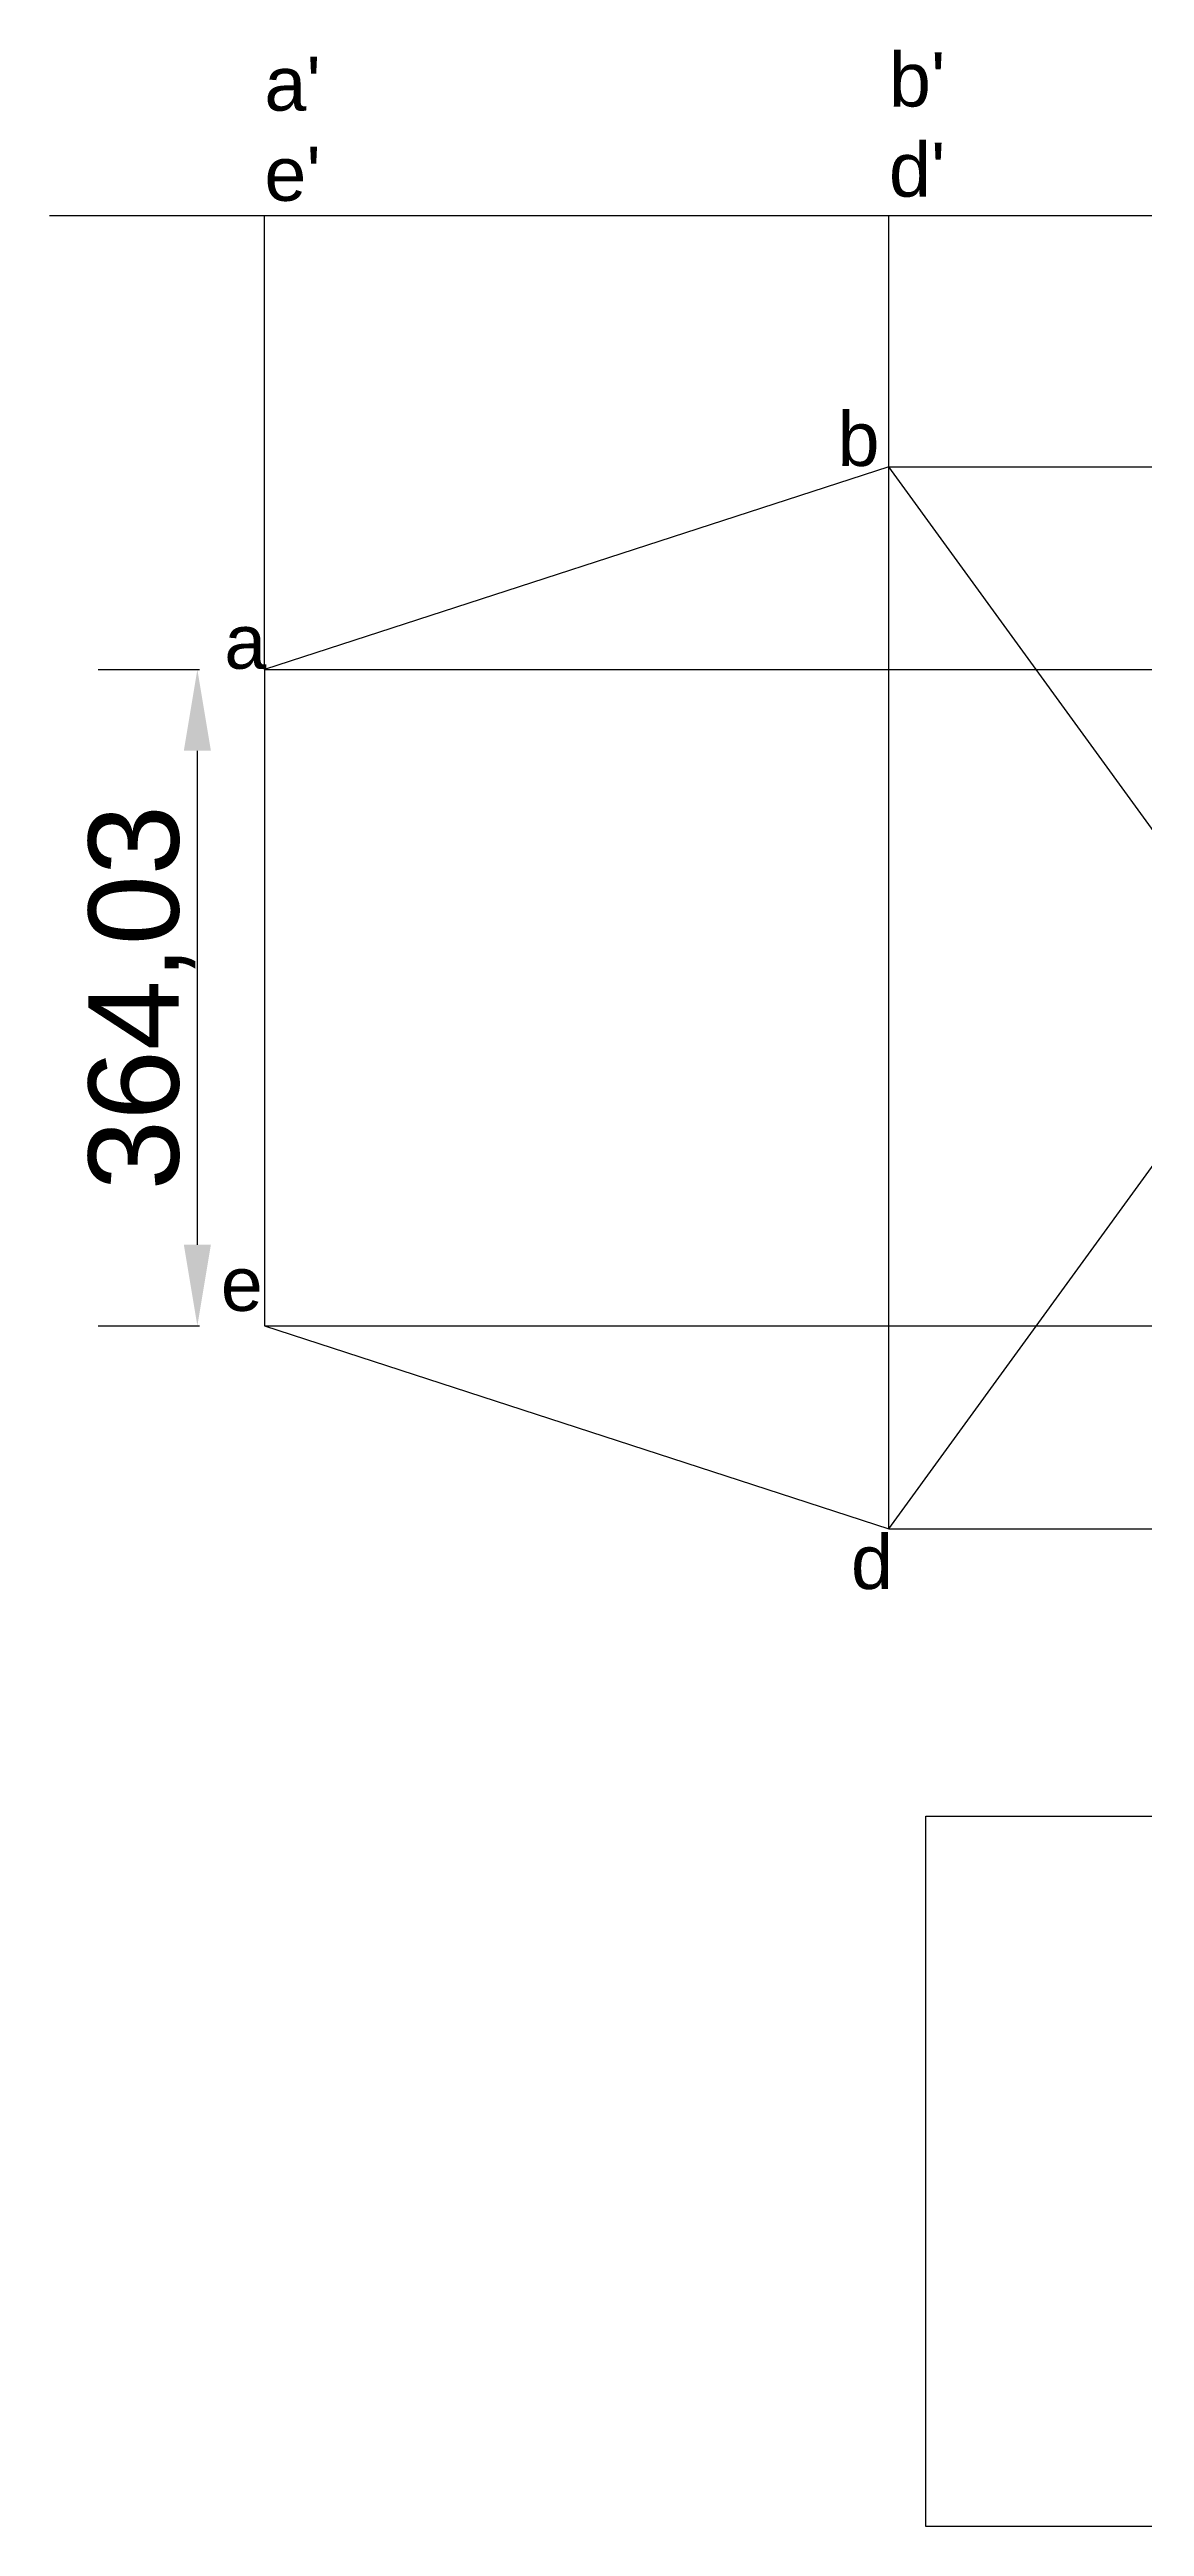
# Model space of a CAD drawing. Header units: millimetres. Extents: x 2507 to 5404, y 219 to 1927.
# Drawn here: x 2507 to 3114, y 219 to 1593 of the extents above; entities that cross this region are included whole.
import ezdxf

# ---------------------------------------------------------------- set-up
doc = ezdxf.new("R2010")
doc.units = ezdxf.units.MM
doc.styles.get("Standard").update_dxf_attribs({"font": 'Arial.ttf', "height": 50})
doc.dimstyles.new('ISO-25', dxfattribs={"dimtxt": 75, "dimasz": 45, "dimexe": 1.25, "dimexo": 0.625, "dimtad": 1, "dimtxsty": 'Standard', "dimcen": 2.5, "dimadec": 0, "dimazin": 0, "dimtfac": 1, "dimtmove": 0, "dimatfit": 3, "dimfxl": 1, "dimarcsym": 0})

# ---------------------------------------------------------------- blocks, each defined once
blk = doc.blocks.new('*D4')
at = {"color": 0, "lineweight": -2, "transparency": 16777216}
for p, q in [((2534.1, 1248.6), (2590.3, 1248.6)), ((2589.1, 929.6), (2589.1, 1203.6)), ((2534.1, 884.6), (2590.3, 884.6))]:
    blk.add_line(p, q, dxfattribs=at)
at = {"color": 0, "transparency": 16777216}
for points in [[(2581.6, 1203.6), (2596.6, 1203.6), (2589.1, 1248.6)], [(2581.6, 929.6), (2596.6, 929.6), (2589.1, 884.6)]]:
    blk.add_solid(points, dxfattribs=at)
at = {"layer": 'Defpoints', "color": 0, "transparency": 16777216}
for p in [(2533.4, 1248.6), (2589.1, 1248.6), (2533.4, 884.6)]:
    blk.add_point(p, dxfattribs=at)
at = {"color": 0, "transparency": 16777216, "insert": (2558.4, 1066.6), "char_height": 50, "attachment_point": 5, "rotation": 90}
blk.add_mtext('364,03', dxfattribs=at)

msp = doc.modelspace()

# ---------------------------------------------------------------- linework, layer by layer
for p, q in [((2507.179, 1500.543), (2626.252, 1500.543)), ((2626.252, 1248.581), (2626.252, 1500.543)), ((2626.252, 1500.543), (2972.461, 1500.543)), ((2972.461, 772.065), (2972.461, 1500.543)), ((2972.461, 1500.543), (3186.429, 1500.543)), ((2972.461, 1361.071), (4282.535, 1361.071)), ((2626.252, 1248.581), (4282.535, 1248.581)), ((2626.252, 884.555), (4282.535, 884.555)), ((2972.461, 772.065), (4282.535, 772.065))]:
    msp.add_line(p, q)
for points in [[(3186.429, 1066.568), (2972.461, 1361.071), (2626.252, 1248.581), (2626.252, 884.555), (2972.461, 772.065)], [(2993.016, 612.594), (4146.212, 612.594), (4146.212, 218.594), (2993.016, 218.594)]]:
    msp.add_lwpolyline(points, close=True)

# ---------------------------------------------------------------- texts
at = {"char_height": 2.5, "attachment_point": 1}
for s, insert in [("{\\H12x;a'\\Pe'}", (2626.252, 1588.652)), ("{\\H12x;b'\\Pd'}", (2972.461, 1590.951)), ('{\\H12x;b}', (2943.963, 1391.562)), ('{\\H12x;a}', (2604.015, 1279.072)), ('{\\H12x;e}', (2602.1, 922.894)), ('{\\H12x;d}', (2951.429, 768.611))]:
    msp.add_mtext(s, dxfattribs=dict(at, insert=insert))

# ---------------------------------------------------------------- dimensions: what is measured, and where the dimension line sits
dim = msp.add_linear_dim(base=(2589.071, 1248.581), p1=(2533.426, 884.555), p2=(2533.426, 1248.581), angle=90, dimstyle='ISO-25')
dim.commit()
dim.dimension.update_dxf_attribs({"geometry": '*D4', "text_midpoint": (2558.399, 1066.568)})

doc.saveas('drawing.dxf')
